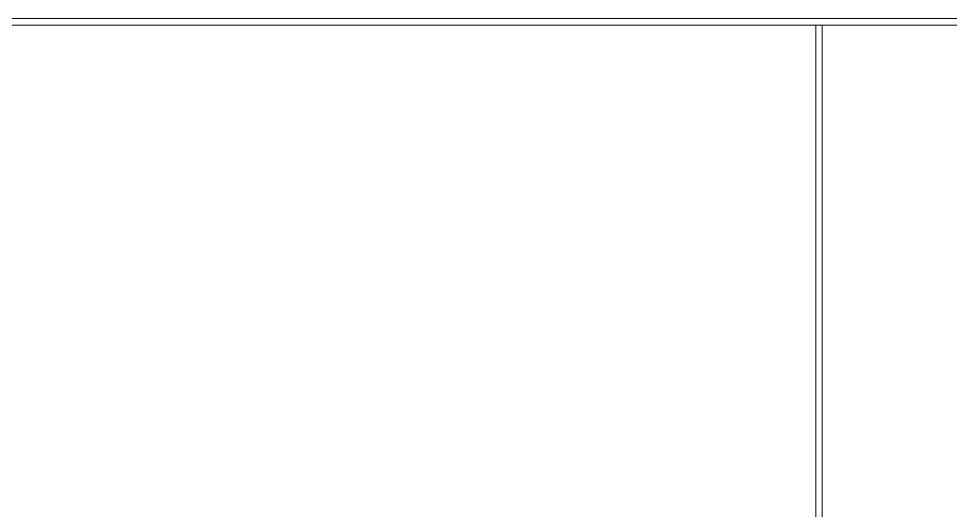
# Model space of a CAD drawing. Header units: metres. Extents: x -3 to 469, y -13 to 19.
# Drawn here: x 259.27 to 265.09, y -4.17 to -1.1 of the extents above; entities that cross this region are included whole.
import ezdxf

# ---------------------------------------------------------------- set-up
doc = ezdxf.new("R2010")
doc.units = ezdxf.units.M
doc.layers.add('0-1', color=7, linetype='Continuous', lineweight=5)
doc.layers.add('A-GENM-1', color=7, linetype='Continuous', lineweight=9, true_color=0xaaaaaa)

# ---------------------------------------------------------------- blocks, each defined once
blk = doc.blocks.new('PL - PL-295291-FACHADA 03')
at = {"layer": 'A-GENM-1'}
for p, q in [((-23.0929, -1.14), (-23.0529, -1.14)), ((-23.0929, -9.4), (-23.0929, -1.14)), ((-23.0529, -9.4), (-23.0529, -1.14))]:
    blk.add_line(p, q, dxfattribs=at)
blk = doc.blocks.new('Viga-007 15243 - Viga-007 15243-295392-FACHADA 03')
at = {"layer": 'A-GENM-1'}
for p, q in [((-9.9783, -1.1), (-33.3303, -1.1)), ((-33.3303, -1.14), (-10.0367, -1.14))]:
    blk.add_line(p, q, dxfattribs=at)
blk = doc.blocks.new('CONTAINER-R01_rvt-3-FACHADA 03')
at = {"layer": 'A-GENM-1'}
for name in ['Viga-007 15243 - Viga-007 15243-295392-FACHADA 03', 'PL - PL-295291-FACHADA 03']:
    blk.add_blockref(name, (0, 0), dxfattribs=at)

msp = doc.modelspace()

# ---------------------------------------------------------------- block references
at = {"layer": '0-1'}
msp.add_blockref('CONTAINER-R01_rvt-3-FACHADA 03', (287.3387, 0), dxfattribs=at)

doc.saveas('drawing.dxf')
